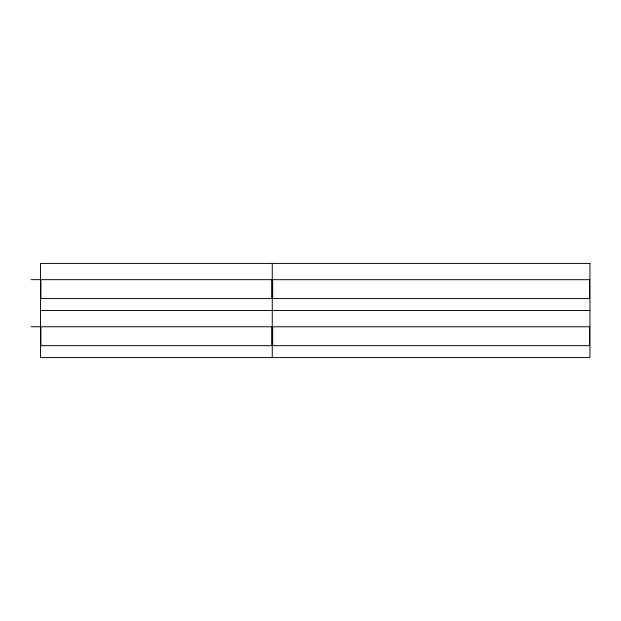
<?xml version="1.0" encoding="UTF-8"?>
<svg xmlns="http://www.w3.org/2000/svg" width="621" height="621" viewBox="0 0 621 621"><rect width="100%" height="100%" fill="white"/><g stroke="black" fill="none" stroke-linecap="round" stroke-linejoin="round"><path stroke-width="0.93" d="M31.05 279.644L40.512 279.652M40.512 310.5L589.95 310.5M31.05 326.739L40.512 326.747M272.262 263.405L272.262 357.595M589.95 263.405L40.512 263.405L40.512 357.595L589.95 357.595L589.95 263.405M271.866 279.667L40.908 279.667L40.908 298.569L271.866 298.569L271.866 279.667M589.554 279.683L272.666 279.683L272.666 298.569L589.554 298.569L589.554 279.683M271.866 326.762L40.908 326.762L40.908 345.664L271.866 345.664L271.866 326.762M589.554 326.778L272.666 326.778L272.666 345.664L589.554 345.664L589.554 326.778"/></g></svg>
